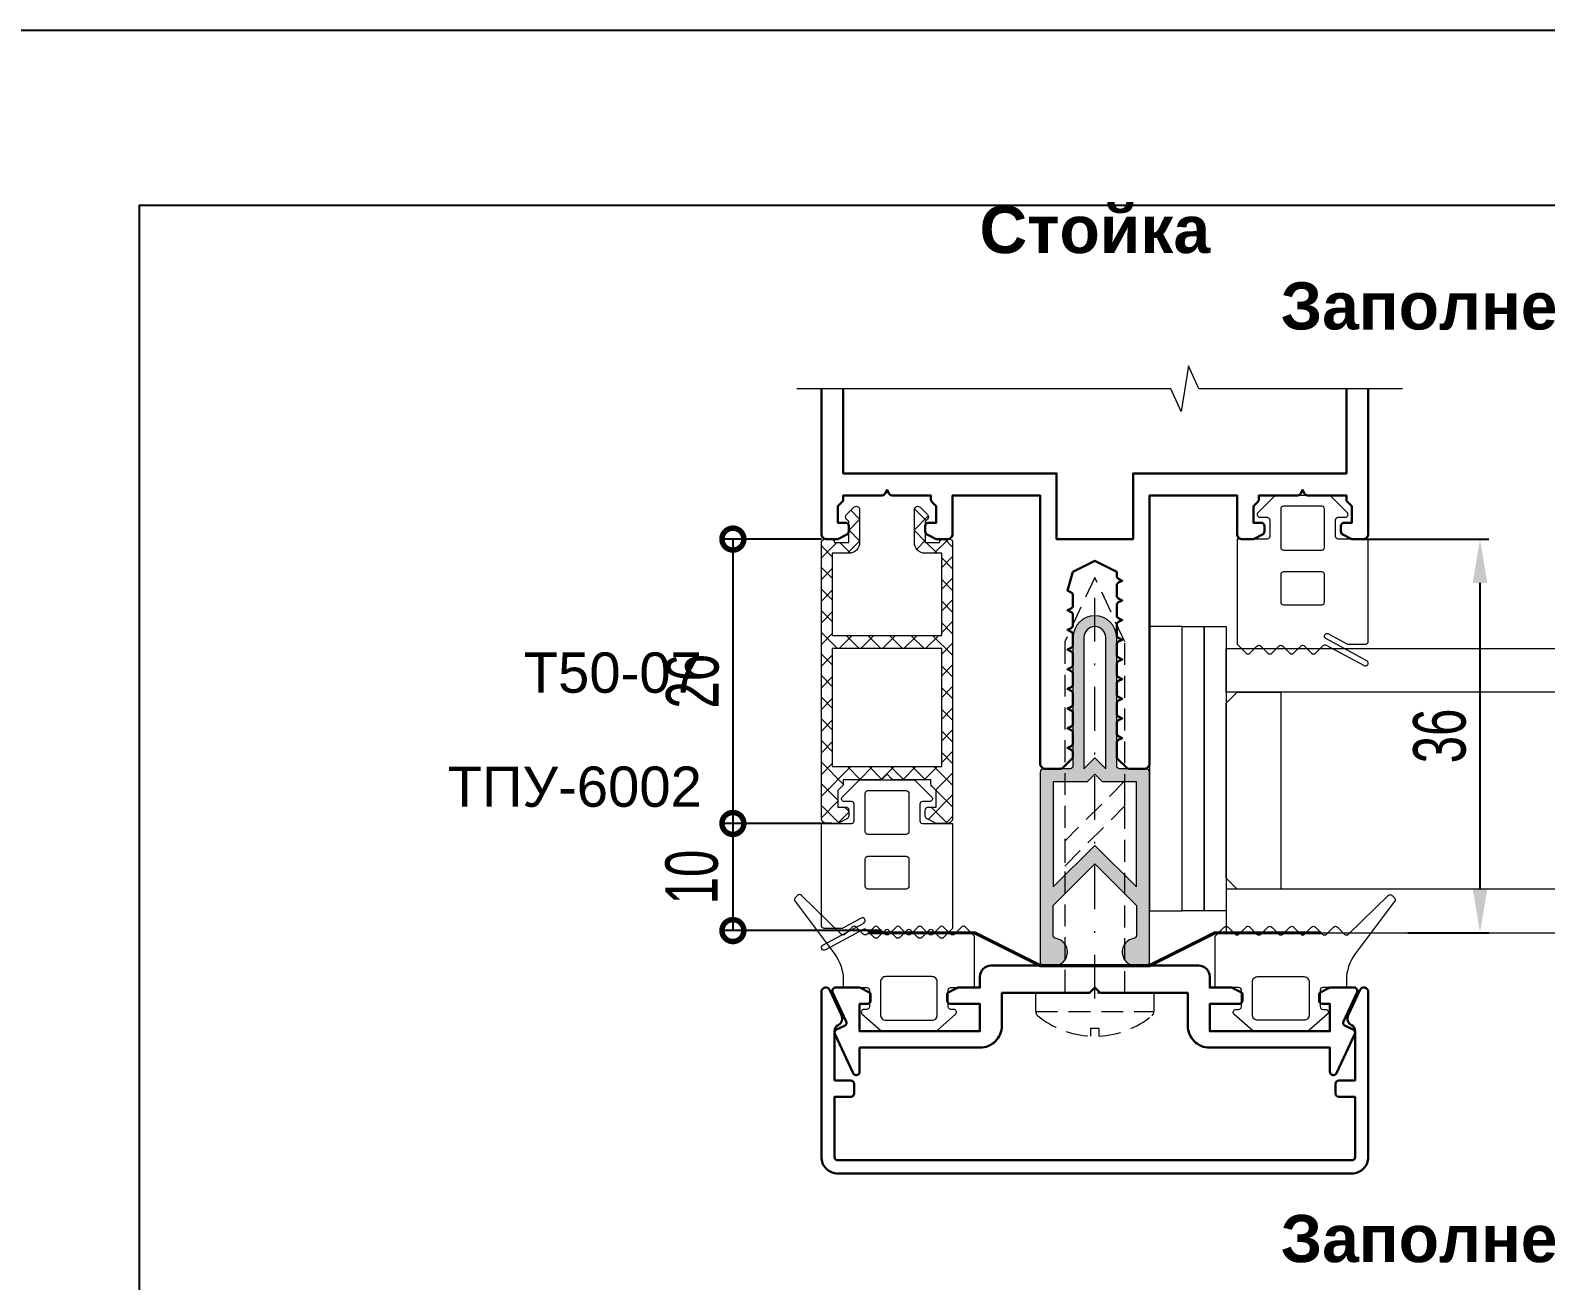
# Model space of a CAD drawing. Extents: x -37 to 8820, y -336 to 478.
# Drawn here: x 5473.8 to 5560.3, y 225.5 to 297 of the extents above; entities that cross this region are included whole.
import ezdxf

# ---------------------------------------------------------------- set-up
doc = ezdxf.new("R2010")
doc.units = 0
doc.header["$LTSCALE"] = 5
doc.linetypes.add('DASHDOT', pattern=[1, 0.5, -0.25, 0, -0.25])
doc.linetypes.add('HIDDEN', pattern=[0.375, 0.25, -0.125])
doc.layers.get('0').update_dxf_attribs({"linetype": 'CONTINUOUS', "lineweight": 30})
doc.layers.get('DEFPOINTS').update_dxf_attribs({"linetype": 'CONTINUOUS'})
for name, color, linetype, lineweight in [('1', 6, 'DASHDOT', 13), ('2', 3, 'HIDDEN', 13), ('Dimentions', 5, 'CONTINUOUS', 15), ('Glass', 5, 'CONTINUOUS', 20), ('Герлен', 7, 'CONTINUOUS', 60), ('Зигзаг', 1, 'CONTINUOUS', 15), ('Подкладки', 1, 'CONTINUOUS', 20), ('Текстовый', 7, 'CONTINUOUS', 9), ('Уплотнители', 1, 'CONTINUOUS', 20), ('Штриховка', 1, 'CONTINUOUS', 5)]:
    doc.layers.add(name, color=color, linetype=linetype, lineweight=lineweight)
doc.layers.add('Скрытые', color=14, linetype='CONTINUOUS', plot=False)
doc.styles.add('3', font='RUSS.SHX', dxfattribs={"width": 0.7, "height": 3})
doc.styles.add('Каталожный', font='arial.ttf', dxfattribs={"height": 2.5})
doc.dimstyles.new('MX1_6', dxfattribs={"dimtxt": 3, "dimasz": 2.5, "dimexe": 0.5, "dimexo": 0, "dimgap": 0.8, "dimtad": 1, "dimlfac": 1.6, "dimdsep": 46, "dimtxsty": '3', "dimcen": 0, "dimclrd": 256, "dimclre": 256, "dimclrt": 256, "dimaunit": 1, "dimadec": 0, "dimazin": 0, "dimtfac": 1, "dimtmove": 0, "dimatfit": 1, "dimfxl": 1, "dimtvp": 1, "dimtolj": 1, "dimtzin": 0, "dimarcsym": 0})

# ---------------------------------------------------------------- blocks, each defined once
blk = doc.blocks.new('_DotSmall')
at = {"color": 0, "linetype": 'ByBlock', "const_width": 0.5}
blk.add_lwpolyline([(-0.0625, 0, 1), (0.0625, 0, 1)], format="xyb", close=True, dxfattribs=at)
blk = doc.blocks.new('*D115')
at = {"layer": 'DEFPOINTS', "color": 0, "linetype": 'Continuous', "transparency": 16777216}
for p in [(5518.962, 267.923), (5513.907, 251.673), (5519.564, 251.673)]:
    blk.add_point(p, dxfattribs=at)
at = {"layer": 'Dimentions', "linetype": 'Continuous', "lineweight": -2, "transparency": 16777216}
for p, q in [((5518.962, 267.923), (5513.407, 267.923)), ((5513.907, 267.923), (5513.907, 251.673)), ((5519.564, 251.673), (5513.407, 251.673))]:
    blk.add_line(p, q, dxfattribs=at)
at = {"layer": 'Dimentions', "linetype": 'Continuous', "lineweight": -2, "transparency": 16777216, "xscale": 2.5, "yscale": 2.5, "zscale": 2.5}
for p, rotation in [((5513.907, 267.923), 90), ((5513.907, 251.673), 270)]:
    blk.add_blockref('_DotSmall', p, dxfattribs=dict(at, rotation=rotation))
at = {"layer": 'Dimentions', "linetype": 'Continuous', "transparency": 16777216, "insert": (5511.607, 259.798), "char_height": 3, "attachment_point": 5, "rotation": 90, "style": '3'}
blk.add_mtext('\\A1;26', dxfattribs=at)
blk = doc.blocks.new('*D966')
at = {"layer": 'DEFPOINTS', "color": 0, "transparency": 16777216}
for p in [(5549.609, 267.923), (5552.477, 245.423), (5556.595, 245.423)]:
    blk.add_point(p, dxfattribs=at)
at = {"layer": 'Dimentions', "lineweight": -2, "transparency": 16777216}
for p, q in [((5549.609, 267.923), (5557.095, 267.923)), ((5556.595, 265.423), (5556.595, 247.923)), ((5552.477, 245.423), (5557.095, 245.423))]:
    blk.add_line(p, q, dxfattribs=at)
at = {"layer": 'Dimentions', "transparency": 16777216}
for points in [[(5556.179, 265.423), (5557.012, 265.423), (5556.595, 267.923)], [(5556.179, 247.923), (5557.012, 247.923), (5556.595, 245.423)]]:
    blk.add_solid(points, dxfattribs=at)
at = {"layer": 'Dimentions', "transparency": 16777216, "insert": (5554.295, 256.673), "char_height": 3, "attachment_point": 5, "rotation": 90, "style": '3'}
blk.add_mtext('\\A1;36', dxfattribs=at)
blk = doc.blocks.new('*D973')
at = {"layer": 'DEFPOINTS', "color": 0, "linetype": 'Continuous', "transparency": 16777216}
for p in [(5516.486, 251.673), (5513.907, 245.55), (5522.399, 245.55)]:
    blk.add_point(p, dxfattribs=at)
at = {"layer": 'Dimentions', "linetype": 'Continuous', "lineweight": -2, "transparency": 16777216}
for p, q in [((5516.486, 251.673), (5513.407, 251.673)), ((5513.907, 251.673), (5513.907, 245.55)), ((5522.399, 245.55), (5513.407, 245.55))]:
    blk.add_line(p, q, dxfattribs=at)
at = {"layer": 'Dimentions', "linetype": 'Continuous', "lineweight": -2, "transparency": 16777216, "xscale": 2.5, "yscale": 2.5, "zscale": 2.5}
for p, rotation in [((5513.907, 251.673), 90), ((5513.907, 245.55), 270)]:
    blk.add_blockref('_DotSmall', p, dxfattribs=dict(at, rotation=rotation))
at = {"layer": 'Dimentions', "linetype": 'Continuous', "transparency": 16777216, "insert": (5511.564, 248.611), "char_height": 3, "attachment_point": 5, "rotation": 90, "style": '3'}
blk.add_mtext('\\A1;10', dxfattribs=at)

msp = doc.modelspace()

# ---------------------------------------------------------------- hatches: boundary and pattern name
at = {"layer": 'Штриховка', "lineweight": 5}
h = msp.add_hatch(dxfattribs=at)
h.set_pattern_fill('ANSI37', color=256, scale=7, style=0)
h.set_pattern_definition([(45, (7893.3299, 7391.7397), (-0.61871843, 0.61871843), []), (135, (7893.3299, 7391.7397), (-0.61871843, -0.61871843), [])])
h.paths.add_polyline_path([(5525.8365, 261.6727), (5519.5865, 261.6727), (5519.5865, 254.9227), (5525.8365, 254.9227)], flags=16)
edge = h.paths.add_edge_path()
edge.add_line((5525.8365, 262.4227), (5525.8365, 267.1102))
edge.add_line((5525.8365, 267.1102), (5524.899, 267.1102))
edge.add_arc((5524.899, 267.7352), 0.625, 180, 270, ccw=False)
edge.add_line((5524.274, 267.7352), (5524.274, 269.5995))
edge.add_arc((5524.4723, 269.5995), 0.1982, 45, 180, ccw=False)
edge.add_line((5524.6124, 269.7397), (5525.0316, 269.3205))
edge.add_arc((5524.899, 269.1879), 0.1875, -45, 45, ccw=False)
edge.add_line((5525.0316, 269.0553), (5524.899, 268.9227))
edge.add_line((5524.899, 268.9227), (5524.899, 267.7352))
edge.add_line((5524.899, 267.7352), (5525.7115, 267.7352))
edge.add_arc((5525.899, 267.7352), 0.1875, 90, 180, ccw=False)
edge.add_line((5525.899, 267.9227), (5526.274, 267.9227))
edge.add_arc((5526.274, 267.7352), 0.1875, 0, 90, ccw=False)
edge.add_line((5526.4615, 267.7352), (5526.4615, 251.9852))
edge.add_arc((5526.149, 251.9852), 0.3125, -90, 0, ccw=False)
edge.add_line((5526.149, 251.6727), (5525.5683, 251.6727))
edge.add_arc((5525.5683, 251.8602), 0.1875, 243.434949, 270, ccw=False)
edge.add_line((5525.4845, 251.6925), (5525.0027, 251.9334))
edge.add_arc((5525.0865, 252.1011), 0.1875, 180, 243.434949, ccw=False)
edge.add_line((5524.899, 252.1011), (5524.899, 252.4227))
edge.add_arc((5525.0865, 252.4227), 0.1875, 90, 180, ccw=False)
edge.add_line((5525.0865, 252.6102), (5525.524, 252.6102))
edge.add_line((5525.524, 252.6102), (5525.524, 253.5477))
edge.add_line((5525.524, 253.5477), (5525.2665, 253.8053))
edge.add_arc((5525.399, 253.9379), 0.1875, 180, 225, ccw=False)
edge.add_line((5525.2115, 253.9379), (5525.2115, 254.1727))
edge.add_line((5525.2115, 254.1727), (5523.1017, 254.1727))
edge.add_arc((5523.1017, 254.3602), 0.1875, 225, 270, ccw=False)
edge.add_line((5522.9691, 254.2277), (5522.7115, 254.4852))
edge.add_line((5522.7115, 254.4852), (5522.454, 254.2277))
edge.add_arc((5522.3214, 254.3602), 0.1875, 270, 315, ccw=False)
edge.add_line((5522.3214, 254.1727), (5520.2115, 254.1727))
edge.add_line((5520.2115, 254.1727), (5520.2115, 253.9379))
edge.add_arc((5520.024, 253.9379), 0.1875, -45, 0, ccw=False)
edge.add_line((5520.1566, 253.8053), (5519.899, 253.5477))
edge.add_line((5519.899, 253.5477), (5519.899, 252.6102))
edge.add_line((5519.899, 252.6102), (5520.3365, 252.6102))
edge.add_arc((5520.3365, 252.4227), 0.1875, 0, 90, ccw=False)
edge.add_line((5520.524, 252.4227), (5520.524, 252.1011))
edge.add_arc((5520.3365, 252.1011), 0.1875, -63.434949, 0, ccw=False)
edge.add_line((5520.4204, 251.9334), (5519.9386, 251.6925))
edge.add_arc((5519.8548, 251.8602), 0.1875, 270, 296.565051, ccw=False)
edge.add_line((5519.8548, 251.6727), (5519.274, 251.6727))
edge.add_arc((5519.274, 251.9852), 0.3125, 180, 270, ccw=False)
edge.add_line((5518.9615, 251.9852), (5518.9615, 267.7352))
edge.add_arc((5519.149, 267.7352), 0.1875, 90, 180, ccw=False)
edge.add_line((5519.149, 267.9227), (5519.524, 267.9227))
edge.add_arc((5519.524, 267.7352), 0.1875, 0, 90, ccw=False)
edge.add_line((5519.7115, 267.7352), (5520.524, 267.7352))
edge.add_line((5520.524, 267.7352), (5520.524, 268.9227))
edge.add_line((5520.524, 268.9227), (5520.3915, 269.0553))
edge.add_arc((5520.524, 269.1879), 0.1875, 135, 225, ccw=False)
edge.add_line((5520.3915, 269.3205), (5520.8107, 269.7397))
edge.add_arc((5520.9508, 269.5995), 0.1982, 0, 135, ccw=False)
edge.add_line((5521.149, 269.5995), (5521.149, 267.7352))
edge.add_arc((5520.524, 267.7352), 0.625, -90, 0, ccw=False)
edge.add_line((5520.524, 267.1102), (5519.5865, 267.1102))
edge.add_line((5519.5865, 267.1102), (5519.5865, 262.4227))
edge.add_line((5519.5865, 262.4227), (5525.8365, 262.4227))
at = {"layer": 'Штриховка'}
h = msp.add_hatch(color=256, dxfattribs=at)
h.paths.add_polyline_path([(5535.0259, 254.0477), (5534.5865, 254.4871), (5534.1472, 254.0477), (5532.2115, 254.0477), (5532.2115, 248.0459), (5534.5865, 250.4209), (5536.9615, 248.0459), (5536.9615, 254.0477)], flags=16)
edge = h.paths.add_edge_path()
edge.add_line((5537.524, 254.7977), (5535.9928, 254.7977))
edge.add_arc((5535.9928, 254.954), 0.1562, 180, 270, ccw=False)
edge.add_line((5535.8365, 254.954), (5535.8365, 259.0477))
edge.add_arc((5535.7428, 259.1727), 0.1562, 306.869898, 413.130102)
edge.add_line((5535.8365, 259.2977), (5535.8365, 262.2977))
edge.add_arc((5534.5865, 262.2977), 1.25, 0, 180)
edge.add_line((5533.3365, 262.2977), (5533.3365, 259.2977))
edge.add_arc((5533.4303, 259.1727), 0.1562, 126.869898, 233.130102)
edge.add_line((5533.3365, 259.0477), (5533.3365, 254.954))
edge.add_arc((5533.1803, 254.954), 0.1562, -90, 0, ccw=False)
edge.add_line((5533.1803, 254.7977), (5531.649, 254.7977))
edge.add_arc((5531.649, 254.6102), 0.1875, 90, 180)
edge.add_line((5531.4615, 254.6102), (5531.4615, 243.7352))
edge.add_arc((5531.649, 243.7352), 0.1875, 180, 270)
edge.add_line((5531.649, 243.5477), (5532.2428, 243.5477))
edge.add_arc((5532.2428, 244.329), 0.7812, 270, 440.718201)
edge.add_arc((5532.399, 245.2851), 0.1875, 180, 260.718201, ccw=False)
edge.add_line((5532.2115, 245.2851), (5532.2115, 246.9852))
edge.add_line((5532.2115, 246.9852), (5534.5865, 249.3602))
edge.add_line((5534.5865, 249.3602), (5536.9615, 246.9852))
edge.add_line((5536.9615, 246.9852), (5536.9615, 245.2851))
edge.add_arc((5536.774, 245.2851), 0.1875, -80.718201, 0, ccw=False)
edge.add_arc((5536.9303, 244.329), 0.7813, 99.281799, 270)
edge.add_line((5536.9303, 243.5477), (5537.524, 243.5477))
edge.add_arc((5537.524, 243.7352), 0.1875, 270, 360)
edge.add_line((5537.7115, 243.7352), (5537.7115, 254.6102))
edge.add_arc((5537.524, 254.6102), 0.1875, 0, 90)
edge = h.paths.add_edge_path(flags=16)
edge.add_line((5534.5865, 255.4227), (5535.2115, 254.7977))
edge.add_line((5535.2115, 254.7977), (5535.2115, 262.2977))
edge.add_arc((5534.5865, 262.2977), 0.625, 0, 180)
edge.add_line((5533.9615, 262.2977), (5533.9615, 254.7977))
edge.add_line((5533.9615, 254.7977), (5534.5865, 255.4227))

# ---------------------------------------------------------------- linework, layer by layer
msp.add_lwpolyline([(5518.9615, 276.5122), (5518.9615, 268.2352, 0.4142136), (5519.274, 267.9227), (5519.8548, 267.9227, 0.1164338), (5519.9386, 267.9425), (5520.4204, 268.1834, 0.284079), (5520.524, 268.3511), (5520.524, 268.6727, 0.4142136), (5520.3365, 268.8602), (5519.899, 268.8602), (5519.899, 269.7977), (5520.1566, 270.0553, 0.1989124), (5520.2115, 270.1879), (5520.2115, 270.4227), (5522.4394, 270.4227, 0.284079), (5522.6071, 270.5264), (5522.7115, 270.7352), (5522.816, 270.5264, 0.284079), (5522.9837, 270.4227), (5525.2115, 270.4227), (5525.2115, 270.1879, 0.1989124), (5525.2665, 270.0553), (5525.524, 269.7977), (5525.524, 268.8602), (5525.0865, 268.8602, 0.4142136), (5524.899, 268.6727), (5524.899, 268.3511, 0.284079), (5525.0027, 268.1834), (5525.4845, 267.9425, 0.1164338), (5525.5683, 267.9227), (5526.149, 267.9227, 0.4142136), (5526.4615, 268.2352), (5526.4615, 270.4227), (5531.4615, 270.4227), (5531.4615, 255.1102, 0.4142136), (5531.774, 254.7977), (5532.6339, 254.7977, 0.1989124), (5532.7665, 254.8527), (5533.2816, 255.3678, 0.1989124), (5533.3365, 255.5004), (5533.3365, 255.7131, 0.284079), (5533.2329, 255.8808), (5533.024, 255.9852), (5533.2329, 256.0897, 0.284079), (5533.3365, 256.2574), (5533.3365, 256.8381, 0.284079), (5533.2329, 257.0058), (5533.024, 257.1102), (5533.2329, 257.2147, 0.284079), (5533.3365, 257.3824), (5533.3365, 257.9631, 0.284079), (5533.2329, 258.1308), (5533.024, 258.2352), (5533.2329, 258.3397, 0.284079), (5533.3365, 258.5074), (5533.3365, 259.0881, 0.284079), (5533.2329, 259.2558), (5533.024, 259.3602), (5533.2329, 259.4647, 0.284079), (5533.3365, 259.6324), (5533.3365, 260.2131, 0.284079), (5533.2329, 260.3808), (5533.024, 260.4852), (5533.2329, 260.5897, 0.284079), (5533.3365, 260.7574), (5533.3365, 261.3381, 0.284079), (5533.2329, 261.5058), (5533.024, 261.6102), (5533.2329, 261.7147, 0.284079), (5533.3365, 261.8824), (5533.3365, 262.4631, 0.284079), (5533.2329, 262.6308), (5533.024, 262.7352), (5533.2329, 262.8397, 0.284079), (5533.3365, 263.0074), (5533.3365, 263.5881, 0.284079), (5533.2329, 263.7558), (5533.024, 263.8602), (5533.2329, 263.9647, 0.284079), (5533.3365, 264.1324), (5533.3365, 264.7131, 0.284079), (5533.2329, 264.8808), (5533.024, 264.9852), (5533.3365, 266.0477), (5534.5865, 266.6727), (5535.8365, 266.0477), (5535.8365, 265.8199, 0.284079), (5535.9402, 265.6522), (5536.149, 265.5477), (5535.9402, 265.4433, 0.284079), (5535.8365, 265.2756), (5535.8365, 264.6949, 0.284079), (5535.9402, 264.5272), (5536.149, 264.4227), (5535.9402, 264.3183, 0.284079), (5535.8365, 264.1506), (5535.8365, 263.5699, 0.284079), (5535.9402, 263.4022), (5536.149, 263.2977), (5535.9402, 263.1933, 0.284079), (5535.8365, 263.0256), (5535.8365, 262.4449, 0.284079), (5535.9402, 262.2772), (5536.149, 262.1727), (5535.9402, 262.0683, 0.284079), (5535.8365, 261.9006), (5535.8365, 261.3199, 0.284079), (5535.9402, 261.1522), (5536.149, 261.0477), (5535.9402, 260.9433, 0.284079), (5535.8365, 260.7756), (5535.8365, 260.1949, 0.284079), (5535.9402, 260.0272), (5536.149, 259.9227), (5535.9402, 259.8183, 0.284079), (5535.8365, 259.6506), (5535.8365, 259.0699, 0.284079), (5535.9402, 258.9022), (5536.149, 258.7977), (5535.9402, 258.6933, 0.284079), (5535.8365, 258.5256), (5535.8365, 257.9449, 0.284079), (5535.9402, 257.7772), (5536.149, 257.6727), (5535.9402, 257.5683, 0.284079), (5535.8365, 257.4006), (5535.8365, 256.8199, 0.284079), (5535.9402, 256.6522), (5536.149, 256.5477), (5535.9402, 256.4433, 0.284079), (5535.8365, 256.2756), (5535.8365, 255.5004, 0.1989124), (5535.8915, 255.3678), (5536.4066, 254.8527, 0.1989124), (5536.5392, 254.7977), (5537.399, 254.7977, 0.4142136), (5537.7115, 255.1102), (5537.7115, 270.4227), (5542.7115, 270.4227), (5542.7115, 268.2352, 0.4142136), (5543.024, 267.9227), (5543.6048, 267.9227, 0.1164338), (5543.6886, 267.9425), (5544.1704, 268.1834, 0.284079), (5544.274, 268.3511), (5544.274, 268.6727, 0.4142136), (5544.0865, 268.8602), (5543.649, 268.8602), (5543.649, 269.7977), (5543.9066, 270.0553, 0.1989124), (5543.9615, 270.1879), (5543.9615, 270.4227), (5546.1894, 270.4227, 0.284079), (5546.3571, 270.5264), (5546.4615, 270.7352), (5546.566, 270.5264, 0.284079), (5546.7337, 270.4227), (5548.9615, 270.4227), (5548.9615, 270.1879, 0.1989124), (5549.0165, 270.0553), (5549.274, 269.7977), (5549.274, 268.8602), (5548.8365, 268.8602, 0.4142136), (5548.649, 268.6727), (5548.649, 268.3511, 0.284079), (5548.7527, 268.1834), (5549.2345, 267.9425, 0.1164338), (5549.3183, 267.9227), (5549.899, 267.9227, 0.4142136), (5550.2115, 268.2352), (5550.2115, 276.5122)], format="xyb")
msp.add_lwpolyline([(5520.2115, 276.5035), (5520.2115, 271.6727), (5532.399, 271.6727), (5532.399, 267.9227), (5536.774, 267.9227), (5536.774, 271.6727), (5548.9615, 271.6727), (5548.9615, 276.5122)])
for points in [[(5519.7291, 239.6438, -0.4142136), (5519.8198, 239.893), (5520.2916, 240.113, 0.4142136), (5520.3823, 240.3622), (5519.6041, 242.031, -0.5486188), (5519.774, 242.2977), (5521.1048, 242.2977, -0.1164338), (5521.1886, 242.2779), (5521.6704, 242.0371, -0.284079), (5521.774, 241.8694), (5521.774, 241.5477, -0.4142136), (5521.5865, 241.3602), (5521.149, 241.3602), (5521.149, 239.7977), (5528.024, 239.7977), (5528.024, 241.3602), (5526.3365, 241.3602, -0.4142136), (5526.149, 241.5477), (5526.149, 241.8694, -0.284079), (5526.2527, 242.0371), (5526.7345, 242.2779, -0.1164338), (5526.8183, 242.2977), (5528.024, 242.2977), (5528.024, 242.9227, -0.4142136), (5528.649, 243.5477), (5540.524, 243.5477, -0.4142136), (5541.149, 242.9227), (5541.149, 242.2977), (5542.3548, 242.2977, -0.1164338), (5542.4386, 242.2779), (5542.9204, 242.0371, -0.284079), (5543.024, 241.8694), (5543.024, 241.5477, -0.4142136), (5542.8365, 241.3602), (5541.149, 241.3602), (5541.149, 239.7977), (5548.024, 239.7977), (5548.024, 241.3602), (5547.5865, 241.3602, -0.4142136), (5547.399, 241.5477), (5547.399, 241.8694, -0.284079), (5547.5027, 242.0371), (5547.9845, 242.2779, -0.1164338), (5548.0683, 242.2977), (5549.399, 242.2977, -0.5486188), (5549.569, 242.031), (5548.7908, 240.3622, 0.4142136), (5548.8815, 240.113), (5549.3533, 239.893, -0.4142136), (5549.444, 239.6438), (5548.4005, 237.406, -0.2914734), (5548.2305, 237.2977), (5548.2115, 237.2977, -0.4142136), (5548.024, 237.4852), (5548.024, 238.8602), (5541.149, 238.8602, -0.4142136), (5539.899, 240.1102), (5539.899, 241.9852), (5534.9767, 241.9852, -0.1989124), (5534.8441, 242.0402), (5534.5865, 242.2977), (5534.329, 242.0402, -0.1989124), (5534.1964, 241.9852), (5529.274, 241.9852), (5529.274, 240.1102, -0.4142136), (5528.024, 238.8602), (5521.149, 238.8602), (5521.149, 237.4852, -0.4142136), (5520.9615, 237.2977), (5520.9426, 237.2977, -0.2914734), (5520.7726, 237.406)], [(5519.7115, 236.9852), (5519.7115, 239.811, -0.2797393), (5519.9135, 240.1437, 0.4015594), (5520.1081, 240.7167), (5519.4381, 242.1534, 0.8025849), (5518.9615, 242.0477), (5518.9615, 232.6102, 0.4142136), (5519.899, 231.6727), (5549.274, 231.6727, 0.4142136), (5550.2115, 232.6102), (5550.2115, 242.0477, 0.8025849), (5549.735, 242.1534), (5549.065, 240.7167, 0.4015594), (5549.2596, 240.1437, -0.2797393), (5549.4615, 239.811), (5549.4615, 236.9852), (5548.524, 236.9852, 0.4142136), (5548.3365, 236.7977), (5548.3365, 236.2352, 0.4142136), (5548.524, 236.0477), (5549.4615, 236.0477), (5549.4615, 232.6102, -0.4142136), (5549.274, 232.4227), (5519.899, 232.4227, -0.4142136), (5519.7115, 232.6102), (5519.7115, 236.0477), (5520.649, 236.0477, 0.4142136), (5520.8365, 236.2352), (5520.8365, 236.7977, 0.4142136), (5520.649, 236.9852)]]:
    msp.add_lwpolyline(points, format="xyb", close=True)
at = {"layer": '1'}
msp.add_line((5534.5865, 241.6727), (5534.5865, 265.4227), dxfattribs=at)
at = {"layer": '2'}
msp.add_line((5531.2115, 240.9292), (5537.9615, 240.9292), dxfattribs=at)
for points in [[(5536.3053, 241.9852), (5536.3053, 262.0494), (5534.5865, 265.7352), (5532.8678, 262.0494), (5532.8678, 241.9852)], [(5532.8678, 249.2349), (5536.3053, 252.6724), (5536.3053, 254.1047), (5532.8678, 250.6672)]]:
    msp.add_lwpolyline(points, close=True, dxfattribs=at)
msp.add_lwpolyline([(5534.3409, 239.5224, -0.1618489), (5531.3252, 240.6881, -0.2238875), (5531.2115, 240.9292), (5531.2115, 241.9852), (5537.9615, 241.9852), (5537.9615, 240.9292, -0.2238875), (5537.8479, 240.6881, -0.1618489), (5534.8322, 239.5224), (5534.8322, 239.9601), (5534.3409, 239.9601)], format="xyb", close=True, dxfattribs=at)
at = {"layer": 'Glass'}
for points in [[(5580.8414, 259.1727), (5542.0865, 259.1727), (5542.0865, 261.6727), (5580.8414, 261.6727)], [(5542.0865, 248.5477), (5542.0865, 258.5477), (5542.7115, 259.1727), (5545.2115, 259.1727), (5545.2115, 247.9227), (5542.7115, 247.9227)], [(5580.8414, 247.9227), (5542.0865, 247.9227), (5542.0865, 245.4227), (5580.8414, 245.4227)]]:
    msp.add_lwpolyline(points, close=True, dxfattribs=at)
at = {"layer": 'Герлен', "ltscale": 2, "const_width": 0.1875}
msp.add_lwpolyline([(5521.649, 245.4227), (5527.7115, 245.4227), (5531.4615, 243.5477), (5537.7115, 243.5477), (5541.4615, 245.4227), (5547.524, 245.4227)], dxfattribs=at)
at = {"layer": 'Зигзаг'}
msp.add_lwpolyline([(5552.1751, 276.5122), (5540.5292, 276.5122), (5539.9483, 277.8301), (5539.5127, 275.2174), (5538.9302, 276.5122), (5517.5681, 276.5122)], dxfattribs=at)
at = {"layer": 'Подкладки'}
for points in [[(5537.7115, 246.6727), (5539.5865, 246.6727), (5539.5865, 262.9227), (5537.7115, 262.9227)], [(5539.5865, 262.9227), (5540.8365, 262.9227), (5540.8365, 246.6727), (5539.5865, 246.6727)], [(5540.8365, 262.9227), (5542.0865, 262.9227), (5542.0865, 246.6727), (5540.8365, 246.6727)]]:
    msp.add_lwpolyline(points, close=True, dxfattribs=at)
at = {"layer": 'Скрытые', "linetype": 'Continuous'}
for points in [[(5460, 297), (5670, 297), (5670, 0), (5460, 0)], [(5480, 10), (5480, 287), (5645, 287), (5645, 10)]]:
    msp.add_lwpolyline(points, close=True, dxfattribs=at)
at = {"layer": 'Уплотнители'}
for points in [[(5547.9423, 262.5086), (5548.9874, 261.9416, 0.1249127), (5549.0619, 261.9227), (5550.0553, 261.9227, 0.4142136), (5550.2115, 262.079), (5550.2115, 267.9227), (5548.4928, 267.9227, -0.4142136), (5548.3365, 268.079), (5548.3365, 269.0165, -0.4142136), (5548.4928, 269.1727), (5548.899, 269.1727, 0.6685867), (5549.0094, 269.4396), (5548.0698, 270.3771, 0.1986192), (5547.9594, 270.4227), (5544.9637, 270.4227, 0.1986192), (5544.8533, 270.3771), (5543.9137, 269.4396, 0.6685867), (5544.024, 269.1727), (5544.4303, 269.1727, -0.4142136), (5544.5865, 269.0165), (5544.5865, 268.079, -0.4142136), (5544.4303, 267.9227), (5542.7115, 267.9227), (5542.7115, 261.9875, 0.1989124), (5542.7573, 261.877), (5543.2261, 261.4082, 0.4142136), (5543.447, 261.4082), (5543.8511, 261.8123, -0.4142136), (5544.072, 261.8123), (5544.4761, 261.4082, 0.4142136), (5544.697, 261.4082), (5545.1011, 261.8123, -0.4142136), (5545.322, 261.8123), (5545.7261, 261.4082, 0.4142136), (5545.947, 261.4082), (5546.3511, 261.8123, -0.4142136), (5546.572, 261.8123), (5546.9761, 261.4082, 0.4142136), (5547.197, 261.4082), (5547.6291, 261.8403, -0.3320761), (5547.8141, 261.8671), (5549.9808, 260.6916, 1), (5550.1298, 260.9663), (5547.7933, 262.2339, -1)], [(5525.8365, 262.4227), (5525.8365, 267.1102), (5524.899, 267.1102, -0.4142136), (5524.274, 267.7352), (5524.274, 269.5995, -0.6681786), (5524.6124, 269.7397), (5525.0316, 269.3205, -0.4142136), (5525.0316, 269.0553), (5524.899, 268.9227), (5524.899, 267.7352), (5525.7115, 267.7352, -0.4142136), (5525.899, 267.9227), (5526.274, 267.9227, -0.4142136), (5526.4615, 267.7352), (5526.4615, 251.9852, -0.4142136), (5526.149, 251.6727), (5525.5683, 251.6727, -0.1164338), (5525.4845, 251.6925), (5525.0027, 251.9334, -0.284079), (5524.899, 252.1011), (5524.899, 252.4227, -0.4142136), (5525.0865, 252.6102), (5525.524, 252.6102), (5525.524, 253.5477), (5525.2665, 253.8053, -0.1989124), (5525.2115, 253.9379), (5525.2115, 254.1727), (5523.1017, 254.1727, -0.1989124), (5522.9691, 254.2277), (5522.7115, 254.4852), (5522.454, 254.2277, -0.1989124), (5522.3214, 254.1727), (5520.2115, 254.1727), (5520.2115, 253.9379, -0.1989124), (5520.1566, 253.8053), (5519.899, 253.5477), (5519.899, 252.6102), (5520.3365, 252.6102, -0.4142136), (5520.524, 252.4227), (5520.524, 252.1011, -0.284079), (5520.4204, 251.9334), (5519.9386, 251.6925, -0.1164338), (5519.8548, 251.6727), (5519.274, 251.6727, -0.4142136), (5518.9615, 251.9852), (5518.9615, 267.7352, -0.4142136), (5519.149, 267.9227), (5519.524, 267.9227, -0.4142136), (5519.7115, 267.7352), (5520.524, 267.7352), (5520.524, 268.9227), (5520.3915, 269.0553, -0.4142136), (5520.3915, 269.3205), (5520.8107, 269.7397, -0.6681786), (5521.149, 269.5995), (5521.149, 267.7352, -0.4142136), (5520.524, 267.1102), (5519.5865, 267.1102), (5519.5865, 262.4227)], [(5547.5553, 269.7977), (5545.3678, 269.7977, 0.4142136), (5545.2115, 269.6415), (5545.2115, 267.454, 0.4142136), (5545.3678, 267.2977), (5547.5553, 267.2977, 0.4142136), (5547.7115, 267.454), (5547.7115, 269.6415, 0.4142136)], [(5547.5553, 266.0477), (5545.3678, 266.0477, 0.4142136), (5545.2115, 265.8915), (5545.2115, 264.329, 0.4142136), (5545.3678, 264.1727), (5547.5553, 264.1727, 0.4142136), (5547.7115, 264.329), (5547.7115, 265.8915, 0.4142136)], [(5537.524, 254.7977), (5535.9928, 254.7977, -0.4142136), (5535.8365, 254.954), (5535.8365, 259.0477, 0.5), (5535.8365, 259.2977), (5535.8365, 262.2977, 1), (5533.3365, 262.2977), (5533.3365, 259.2977, 0.5), (5533.3365, 259.0477), (5533.3365, 254.954, -0.4142136), (5533.1803, 254.7977), (5531.649, 254.7977, 0.4142136), (5531.4615, 254.6102), (5531.4615, 243.7352, 0.4142136), (5531.649, 243.5477), (5532.2428, 243.5477, 0.9221128), (5532.3688, 245.1, -0.3675232), (5532.2115, 245.2851), (5532.2115, 246.9852), (5534.5865, 249.3602), (5536.9615, 246.9852), (5536.9615, 245.2851, -0.3675232), (5536.8043, 245.1, 0.9221128), (5536.9303, 243.5477), (5537.524, 243.5477, 0.4142136), (5537.7115, 243.7352), (5537.7115, 254.6102, 0.4142136)], [(5534.5865, 255.4227), (5535.2115, 254.7977), (5535.2115, 262.2977, 1), (5533.9615, 262.2977), (5533.9615, 254.7977), (5534.5865, 255.4227)], [(5521.2308, 246.2586), (5520.1857, 245.6916, -0.1249127), (5520.1112, 245.6727), (5519.1178, 245.6727, -0.4142136), (5518.9615, 245.829), (5518.9615, 251.6727), (5520.6803, 251.6727, 0.4142136), (5520.8365, 251.829), (5520.8365, 252.7665, 0.4142136), (5520.6803, 252.9227), (5520.274, 252.9227, -0.6685867), (5520.1637, 253.1896), (5521.1033, 254.1271, -0.1986192), (5521.2137, 254.1727), (5524.2094, 254.1727, -0.1986192), (5524.3198, 254.1271), (5525.2594, 253.1896, -0.6685867), (5525.149, 252.9227), (5524.7428, 252.9227, 0.4142136), (5524.5865, 252.7665), (5524.5865, 251.829, 0.4142136), (5524.7428, 251.6727), (5526.4615, 251.6727), (5526.4615, 245.7375, -0.1989124), (5526.4158, 245.627), (5525.947, 245.1582, -0.4142136), (5525.7261, 245.1582), (5525.322, 245.5623, 0.4142136), (5525.1011, 245.5623), (5524.697, 245.1582, -0.4142136), (5524.4761, 245.1582), (5524.072, 245.5623, 0.4142136), (5523.8511, 245.5623), (5523.447, 245.1582, -0.4142136), (5523.2261, 245.1582), (5522.822, 245.5623, 0.4142136), (5522.6011, 245.5623), (5522.197, 245.1582, -0.4142136), (5521.9761, 245.1582), (5521.544, 245.5903, 0.3320761), (5521.359, 245.6171), (5519.1923, 244.4416, -1), (5519.0433, 244.7163), (5521.3798, 245.9839, 1)], [(5521.6178, 253.5477), (5523.8053, 253.5477, -0.4142136), (5523.9615, 253.3915), (5523.9615, 251.204, -0.4142136), (5523.8053, 251.0477), (5521.6178, 251.0477, -0.4142136), (5521.4615, 251.204), (5521.4615, 253.3915, -0.4142136)], [(5521.6178, 249.7977), (5523.8053, 249.7977, -0.4142136), (5523.9615, 249.6415), (5523.9615, 248.079, -0.4142136), (5523.8053, 247.9227), (5521.6178, 247.9227, -0.4142136), (5521.4615, 248.079), (5521.4615, 249.6415, -0.4142136)], [(5526.3678, 241.0477, -0.4142136), (5526.2115, 241.204), (5526.2115, 242.1415, -0.4142136), (5526.3678, 242.2977), (5527.7115, 242.2977), (5527.7115, 245.1857, 0.1989124), (5527.6749, 245.2741), (5527.197, 245.752, 0.4142136), (5526.9761, 245.752), (5526.572, 245.3479, -0.4142136), (5526.3511, 245.3479), (5525.947, 245.752, 0.4142136), (5525.7261, 245.752), (5525.322, 245.3479, -0.4142136), (5525.1011, 245.3479), (5524.697, 245.752, 0.4142136), (5524.4761, 245.752), (5524.072, 245.3479, -0.4142136), (5523.8511, 245.3479), (5523.447, 245.752, 0.4142136), (5523.2261, 245.752), (5522.822, 245.3479, -0.4142136), (5522.6011, 245.3479), (5522.197, 245.752, 0.4142136), (5521.9761, 245.752), (5521.572, 245.3479, -0.4142136), (5521.3511, 245.3479), (5520.947, 245.752, 0.4142136), (5520.7261, 245.752), (5520.322, 245.3479, -0.4142136), (5520.1011, 245.3479), (5517.822, 247.5623, 0.4142136), (5517.6011, 247.5623), (5517.4697, 247.4309, 0.2925382), (5517.4336, 247.2664), (5519.7144, 244.2132, -0.1617878), (5520.2115, 242.7171), (5520.2115, 242.2977), (5521.5553, 242.2977, -0.4142136), (5521.7115, 242.1415), (5521.7115, 241.204, -0.4142136), (5521.5553, 241.0477), (5521.399, 241.0477, 0.6685867), (5521.2887, 240.7809), (5522.3533, 239.8434, 0.1986192), (5522.4637, 239.7977), (5525.4594, 239.7977, 0.1986192), (5525.5698, 239.8434), (5526.6344, 240.7809, 0.6685867), (5526.524, 241.0477)], [(5542.8053, 241.0477, 0.4142136), (5542.9615, 241.204), (5542.9615, 242.1415, 0.4142136), (5542.8053, 242.2977), (5541.4615, 242.2977), (5541.4615, 245.1857, -0.1989124), (5541.4982, 245.2741), (5541.9761, 245.752, -0.4142136), (5542.197, 245.752), (5542.6011, 245.3479, 0.4142136), (5542.822, 245.3479), (5543.2261, 245.752, -0.4142136), (5543.447, 245.752), (5543.8511, 245.3479, 0.4142136), (5544.072, 245.3479), (5544.4761, 245.752, -0.4142136), (5544.697, 245.752), (5545.1011, 245.3479, 0.4142136), (5545.322, 245.3479), (5545.7261, 245.752, -0.4142136), (5545.947, 245.752), (5546.3511, 245.3479, 0.4142136), (5546.572, 245.3479), (5546.9761, 245.752, -0.4142136), (5547.197, 245.752), (5547.6011, 245.3479, 0.4142136), (5547.822, 245.3479), (5548.2261, 245.752, -0.4142136), (5548.447, 245.752), (5548.8511, 245.3479, 0.4142136), (5549.072, 245.3479), (5551.3511, 247.5623, -0.4142136), (5551.572, 247.5623), (5551.7034, 247.4309, -0.2925382), (5551.7395, 247.2664), (5549.4587, 244.2132, 0.1617878), (5548.9615, 242.7171), (5548.9615, 242.2977), (5547.6178, 242.2977, 0.4142136), (5547.4615, 242.1415), (5547.4615, 241.204, 0.4142136), (5547.6178, 241.0477), (5547.774, 241.0477, -0.6685867), (5547.8844, 240.7809), (5546.8198, 239.8434, -0.1986192), (5546.7094, 239.7977), (5543.7137, 239.7977, -0.1986192), (5543.6033, 239.8434), (5542.5387, 240.7809, -0.6685867), (5542.649, 241.0477)], [(5522.649, 240.4227), (5525.274, 240.4227, 0.4142136), (5525.5865, 240.7352), (5525.5865, 242.6102, 0.4142136), (5525.274, 242.9227), (5522.649, 242.9227, 0.4142136), (5522.3365, 242.6102), (5522.3365, 240.7352, 0.4142136)], [(5546.524, 240.4227), (5543.899, 240.4227, -0.4142136), (5543.5865, 240.7352), (5543.5865, 242.6102, -0.4142136), (5543.899, 242.9227), (5546.524, 242.9227, -0.4142136), (5546.8365, 242.6102), (5546.8365, 240.7352, -0.4142136)]]:
    msp.add_lwpolyline(points, format="xyb", close=True, dxfattribs=at)
for points in [[(5525.8365, 261.6727), (5519.5865, 261.6727), (5519.5865, 254.9227), (5525.8365, 254.9227)], [(5535.0259, 254.0477), (5534.5865, 254.4871), (5534.1472, 254.0477), (5532.2115, 254.0477), (5532.2115, 248.0459), (5534.5865, 250.4209), (5536.9615, 248.0459), (5536.9615, 254.0477)]]:
    msp.add_lwpolyline(points, close=True, dxfattribs=at)

# ---------------------------------------------------------------- texts
at = {"layer": 'Текстовый', "linetype": 'Continuous', "char_height": 2.7, "attachment_point": 1, "style": 'Каталожный'}
for s, insert, width in [('\\pxqc;{\\fArial|b1|i0|c204|p34;Стойка}', (5518.9615, 286.9674), 31.25), ('\\pxql;{\\fArial|b1|i0|c204|p34;Заполнение 26 мм}', (5545.2112, 282.6015), 42.664921), ('\\pxql;{\\fArial|b1|i0|c204|p34;Заполнение 28 мм}', (5545.2112, 229.302), 42.664921)]:
    msp.add_mtext(s, dxfattribs=dict(at, insert=insert, width=width))
at = {"layer": 'Текстовый', "linetype": 'Continuous', "insert": (5491.439, 261.4437), "char_height": 2.5, "width": 15.611844, "attachment_point": 1, "line_spacing_factor": 0.85, "style": 'Каталожный'}
msp.add_mtext('\\pxi-2,l2,r-2.0333,se1.0833,qr,t4;{\\H0.92x;Т50-07\\P\\PТПУ-6002}', dxfattribs=at)

# ---------------------------------------------------------------- dimensions: what is measured, and where the dimension line sits
at = {"layer": 'Dimentions', "linetype": 'Continuous'}
for base, p1, p2, picture, middle in [((5513.907, 251.6727), (5518.9615, 267.9227), (5519.5644, 251.6727), '*D115', (5511.607, 259.7977)), ((5513.907, 245.55), (5516.4857, 251.6727), (5522.399, 245.55), '*D973', (5511.5642, 248.6113))]:
    dim = msp.add_linear_dim(base=base, p1=p1, p2=p2, angle=90, dimstyle='MX1_6', override={"dimdec": 0, "dimblk1": 'DotSmall', "dimblk2": 'DotSmall', "dimsah": 1}, dxfattribs=at)
    dim.commit()
    dim.dimension.update_dxf_attribs({"geometry": picture, "text_midpoint": middle})
at = {"layer": 'Dimentions'}
dim = msp.add_linear_dim(base=(5556.5953, 245.4227), p1=(5549.6087, 267.9227), p2=(5552.4766, 245.4227), angle=90, dimstyle='MX1_6', dxfattribs=at)
dim.commit()
dim.dimension.update_dxf_attribs({"geometry": '*D966', "text_midpoint": (5554.2953, 256.6727)})

doc.saveas('drawing.dxf')
